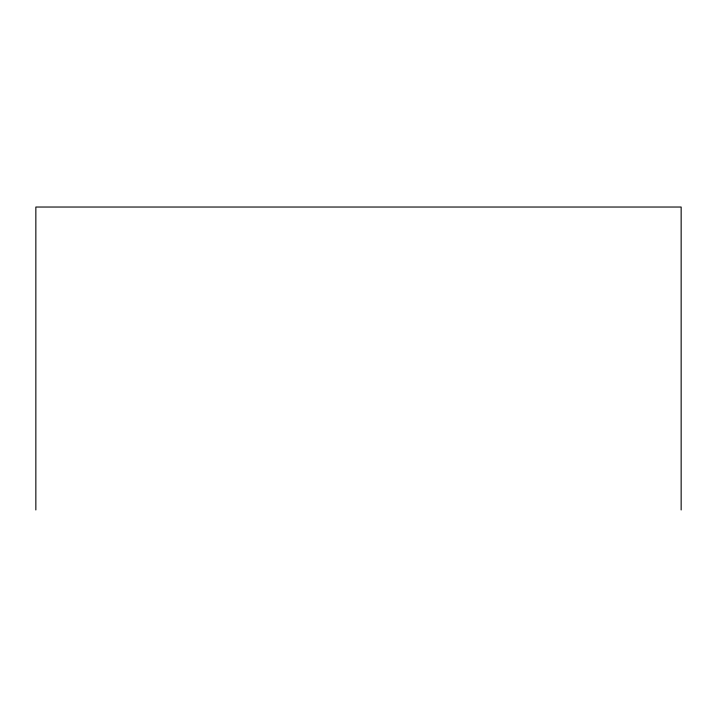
<?xml version="1.0" encoding="UTF-8"?>
<svg xmlns="http://www.w3.org/2000/svg" width="717" height="717" viewBox="0 0 717 717"><rect width="100%" height="100%" fill="white"/><g stroke="black" fill="none" stroke-linecap="round" stroke-linejoin="round"><path stroke-width="1.08" d="M681.15 509.966L681.15 207.034L35.85 207.034L35.85 509.966"/></g></svg>
